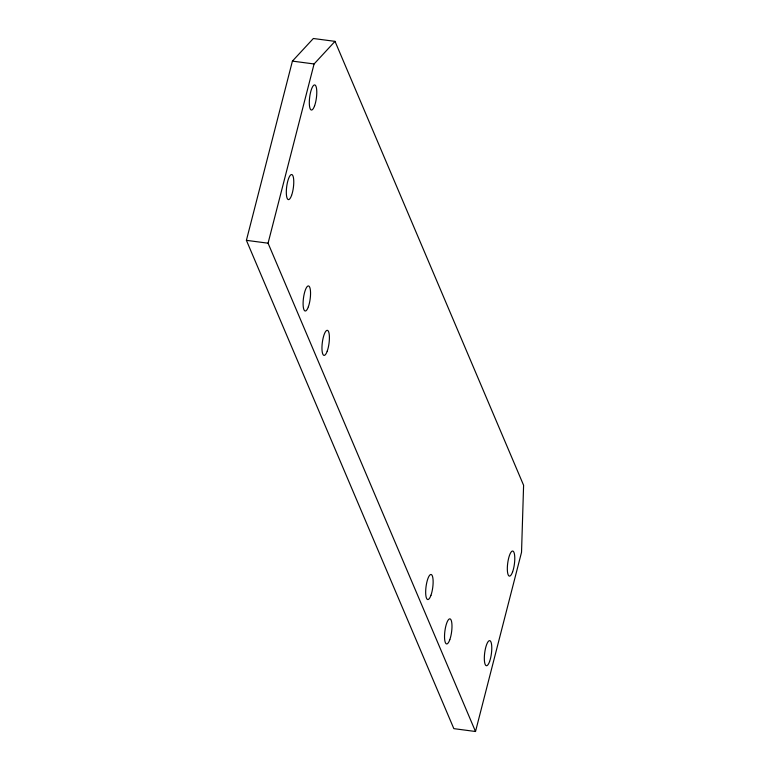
<?xml version="1.0" encoding="UTF-8"?>
<svg xmlns="http://www.w3.org/2000/svg" width="770" height="770" viewBox="0 0 770 770"><rect width="100%" height="100%" fill="white"/><g stroke="black" fill="none" stroke-linecap="round" stroke-linejoin="round"><path stroke-width="1.16" d="M246.4 240.336L292.417 61.109L313.351 38.5L335.017 41.359L523.6 485.273L521.531 552.273L475.514 731.5L453.838 728.641L246.4 240.336L268.066 243.195L475.514 731.5M268.066 243.195L314.083 63.968L335.017 41.359M292.417 61.109L314.083 63.968M489.595 661.488A12.657 3.378 -82.5 0 0 490.23 640.881A12.657 3.378 -82.5 0 0 484.34 657.205A12.657 3.378 -82.5 0 0 489.595 661.488M512.599 571.879A12.657 3.378 -82.5 0 0 513.234 551.272A12.657 3.378 -82.5 0 0 507.343 567.596A12.657 3.378 -82.5 0 0 512.599 571.879M291.58 195.378A12.657 3.378 -82.5 0 0 292.215 174.771A12.657 3.378 -82.5 0 0 286.325 191.095A12.657 3.378 -82.5 0 0 291.58 195.378M314.593 105.769A12.657 3.378 -82.5 0 0 315.228 85.162A12.657 3.378 -82.5 0 0 309.328 101.486A12.657 3.378 -82.5 0 0 314.593 105.769M308.366 306.768A12.657 3.378 -82.5 0 0 309.001 286.171A12.657 3.378 -82.5 0 0 303.111 302.494A12.657 3.378 -82.5 0 0 308.366 306.768M430.94 595.316A12.657 3.378 -82.5 0 0 431.575 574.709A12.657 3.378 -82.5 0 0 425.685 591.033A12.657 3.378 -82.5 0 0 430.94 595.316M327.221 351.159A12.657 3.378 -82.5 0 0 327.856 330.561A12.657 3.378 -82.5 0 0 321.966 346.885A12.657 3.378 -82.5 0 0 327.221 351.159M449.796 639.706A12.657 3.378 -82.5 0 0 450.44 619.099A12.657 3.378 -82.5 0 0 444.54 635.423A12.657 3.378 -82.5 0 0 449.796 639.706"/></g></svg>
